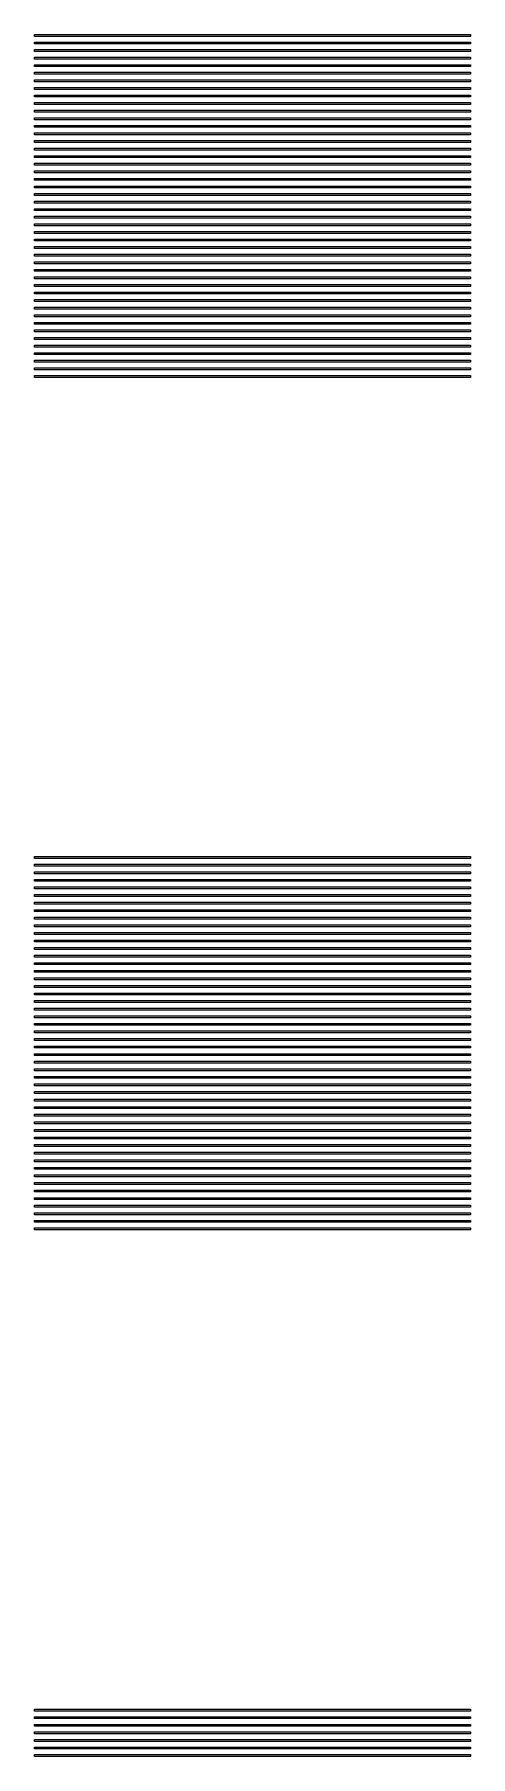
# Model space of a CAD drawing. Extents: x 40 to 187, y -3 to 150.
# Drawn here: x 58.65 to 61, y 53.67 to 62.97 of the extents above; entities that cross this region are included whole.
import ezdxf

# ---------------------------------------------------------------- set-up
doc = ezdxf.new("R2010")
doc.units = 0

msp = doc.modelspace()

# ---------------------------------------------------------------- linework, layer by layer
for p, q in [((58.6461, 62.9563), (58.6461, 62.9666)), ((58.6461, 62.9666), (60.9981, 62.9666)), ((60.9981, 62.9563), (58.6461, 62.9563)), ((60.9981, 62.9666), (60.9981, 62.9563)), ((58.6461, 62.9155), (58.6461, 62.9257)), ((58.6461, 62.9257), (60.9981, 62.9257)), ((60.9981, 62.9155), (58.6461, 62.9155)), ((58.6461, 62.8745), (58.6461, 62.8848)), ((58.6461, 62.8848), (60.9981, 62.8848)), ((60.9981, 62.8745), (58.6461, 62.8745)), ((58.6461, 62.8336), (58.6461, 62.8439)), ((58.6461, 62.8439), (60.9981, 62.8439)), ((60.9981, 62.9257), (60.9981, 62.9155)), ((60.9981, 62.8848), (60.9981, 62.8745)), ((60.9981, 62.8439), (60.9981, 62.8336)), ((60.9981, 62.8336), (58.6461, 62.8336)), ((58.6461, 62.7927), (58.6461, 62.803)), ((58.6461, 62.803), (60.9981, 62.803)), ((60.9981, 62.7927), (58.6461, 62.7927)), ((58.6461, 62.7518), (58.6461, 62.7621)), ((58.6461, 62.7621), (60.9981, 62.7621)), ((60.9981, 62.7518), (58.6461, 62.7518)), ((60.9981, 62.803), (60.9981, 62.7927)), ((60.9981, 62.7621), (60.9981, 62.7518)), ((58.6461, 62.7109), (58.6461, 62.7212)), ((58.6461, 62.7212), (60.9981, 62.7212)), ((60.9981, 62.7109), (58.6461, 62.7109)), ((58.6461, 62.67), (58.6461, 62.6803)), ((58.6461, 62.6803), (60.9981, 62.6803)), ((60.9981, 62.67), (58.6461, 62.67)), ((60.9981, 62.7212), (60.9981, 62.7109)), ((60.9981, 62.6803), (60.9981, 62.67)), ((58.6461, 62.6291), (58.6461, 62.6393)), ((58.6461, 62.6393), (60.9981, 62.6393)), ((60.9981, 62.6291), (58.6461, 62.6291)), ((58.6461, 62.5882), (58.6461, 62.5984)), ((58.6461, 62.5984), (60.9981, 62.5984)), ((60.9981, 62.5882), (58.6461, 62.5882)), ((60.9981, 62.6393), (60.9981, 62.6291)), ((60.9981, 62.5984), (60.9981, 62.5882)), ((58.6461, 62.5473), (58.6461, 62.5575)), ((58.6461, 62.5575), (60.9981, 62.5575)), ((60.9981, 62.5473), (58.6461, 62.5473)), ((58.6461, 62.5064), (58.6461, 62.5166)), ((58.6461, 62.5166), (60.9981, 62.5166)), ((60.9981, 62.5064), (58.6461, 62.5064)), ((58.6461, 62.4655), (58.6461, 62.4757)), ((58.6461, 62.4757), (60.9981, 62.4757)), ((60.9981, 62.5575), (60.9981, 62.5473)), ((60.9981, 62.5166), (60.9981, 62.5064)), ((60.9981, 62.4757), (60.9981, 62.4655)), ((60.9981, 62.4655), (58.6461, 62.4655)), ((58.6461, 62.4246), (58.6461, 62.4348)), ((58.6461, 62.4348), (60.9981, 62.4348)), ((60.9981, 62.4246), (58.6461, 62.4246)), ((58.6461, 62.3837), (58.6461, 62.3939)), ((58.6461, 62.3939), (60.9981, 62.3939)), ((60.9981, 62.3837), (58.6461, 62.3837)), ((60.9981, 62.4348), (60.9981, 62.4246)), ((60.9981, 62.3939), (60.9981, 62.3837)), ((58.6461, 62.3428), (58.6461, 62.353)), ((58.6461, 62.353), (60.9981, 62.353)), ((60.9981, 62.3428), (58.6461, 62.3428)), ((58.6461, 62.3019), (58.6461, 62.3121)), ((58.6461, 62.3121), (60.9981, 62.3121)), ((60.9981, 62.3019), (58.6461, 62.3019)), ((60.9981, 62.353), (60.9981, 62.3428)), ((60.9981, 62.3121), (60.9981, 62.3019)), ((58.6461, 62.261), (58.6461, 62.2712)), ((58.6461, 62.2712), (60.9981, 62.2712)), ((60.9981, 62.261), (58.6461, 62.261)), ((58.6461, 62.2201), (58.6461, 62.2303)), ((58.6461, 62.2303), (60.9981, 62.2303)), ((60.9981, 62.2201), (58.6461, 62.2201)), ((58.6461, 62.1792), (58.6461, 62.1894)), ((58.6461, 62.1894), (60.9981, 62.1894)), ((60.9981, 62.2712), (60.9981, 62.261)), ((60.9981, 62.2303), (60.9981, 62.2201)), ((60.9981, 62.1894), (60.9981, 62.1792)), ((60.9981, 62.1792), (58.6461, 62.1792)), ((58.6461, 62.1383), (58.6461, 62.1485)), ((58.6461, 62.1485), (60.9981, 62.1485)), ((60.9981, 62.1383), (58.6461, 62.1383)), ((58.6461, 62.0974), (58.6461, 62.1076)), ((58.6461, 62.1076), (60.9981, 62.1076)), ((60.9981, 62.0974), (58.6461, 62.0974)), ((60.9981, 62.1485), (60.9981, 62.1383)), ((60.9981, 62.1076), (60.9981, 62.0974)), ((58.6461, 62.0565), (58.6461, 62.0667)), ((58.6461, 62.0667), (60.9981, 62.0667)), ((60.9981, 62.0565), (58.6461, 62.0565)), ((58.6461, 62.0156), (58.6461, 62.0258)), ((58.6461, 62.0258), (60.9981, 62.0258)), ((60.9981, 62.0156), (58.6461, 62.0156)), ((60.9981, 62.0667), (60.9981, 62.0565)), ((60.9981, 62.0258), (60.9981, 62.0156)), ((58.6461, 61.9747), (58.6461, 61.9849)), ((58.6461, 61.9849), (60.9981, 61.9849)), ((60.9981, 61.9747), (58.6461, 61.9747)), ((58.6461, 61.9338), (58.6461, 61.944)), ((58.6461, 61.944), (60.9981, 61.944)), ((60.9981, 61.9338), (58.6461, 61.9338)), ((60.9981, 61.9849), (60.9981, 61.9747)), ((60.9981, 61.944), (60.9981, 61.9338)), ((58.6461, 61.8929), (58.6461, 61.9031)), ((58.6461, 61.9031), (60.9981, 61.9031)), ((60.9981, 61.8929), (58.6461, 61.8929)), ((58.6461, 61.852), (58.6461, 61.8622)), ((58.6461, 61.8622), (60.9981, 61.8622)), ((60.9981, 61.852), (58.6461, 61.852)), ((58.6461, 61.8111), (58.6461, 61.8213)), ((58.6461, 61.8213), (60.9981, 61.8213)), ((60.9981, 61.9031), (60.9981, 61.8929)), ((60.9981, 61.8622), (60.9981, 61.852)), ((60.9981, 61.8213), (60.9981, 61.8111)), ((60.9981, 61.8111), (58.6461, 61.8111)), ((58.6461, 61.7702), (58.6461, 61.7804)), ((58.6461, 61.7804), (60.9981, 61.7804)), ((60.9981, 61.7702), (58.6461, 61.7702)), ((58.6461, 61.7292), (58.6461, 61.7395)), ((58.6461, 61.7395), (60.9981, 61.7395)), ((60.9981, 61.7292), (58.6461, 61.7292)), ((60.9981, 61.7804), (60.9981, 61.7702)), ((60.9981, 61.7395), (60.9981, 61.7292)), ((58.6461, 61.6884), (58.6461, 61.6986)), ((58.6461, 61.6986), (60.9981, 61.6986)), ((60.9981, 61.6884), (58.6461, 61.6884)), ((58.6461, 61.6474), (58.6461, 61.6577)), ((58.6461, 61.6577), (60.9981, 61.6577)), ((60.9981, 61.6474), (58.6461, 61.6474)), ((60.9981, 61.6986), (60.9981, 61.6884)), ((60.9981, 61.6577), (60.9981, 61.6474)), ((58.6461, 61.6065), (58.6461, 61.6168)), ((58.6461, 61.6168), (60.9981, 61.6168)), ((60.9981, 61.6065), (58.6461, 61.6065)), ((58.6461, 61.5656), (58.6461, 61.5759)), ((58.6461, 61.5759), (60.9981, 61.5759)), ((60.9981, 61.5656), (58.6461, 61.5656)), ((60.9981, 61.6168), (60.9981, 61.6065)), ((60.9981, 61.5759), (60.9981, 61.5656)), ((58.6461, 61.5247), (58.6461, 61.535)), ((58.6461, 61.535), (60.9981, 61.535)), ((60.9981, 61.5247), (58.6461, 61.5247)), ((58.6461, 61.4838), (58.6461, 61.494)), ((58.6461, 61.494), (60.9981, 61.494)), ((60.9981, 61.4838), (58.6461, 61.4838)), ((58.6461, 61.4429), (58.6461, 61.4531)), ((58.6461, 61.4531), (60.9981, 61.4531)), ((60.9981, 61.535), (60.9981, 61.5247)), ((60.9981, 61.494), (60.9981, 61.4838)), ((60.9981, 61.4531), (60.9981, 61.4429)), ((60.9981, 61.4429), (58.6461, 61.4429)), ((58.6461, 61.402), (58.6461, 61.4122)), ((58.6461, 61.4122), (60.9981, 61.4122)), ((60.9981, 61.402), (58.6461, 61.402)), ((58.6461, 61.3611), (58.6461, 61.3714)), ((58.6461, 61.3714), (60.9981, 61.3714)), ((60.9981, 61.3611), (58.6461, 61.3611)), ((60.9981, 61.4122), (60.9981, 61.402)), ((60.9981, 61.3714), (60.9981, 61.3611)), ((58.6461, 61.3202), (58.6461, 61.3304)), ((58.6461, 61.3304), (60.9981, 61.3304)), ((60.9981, 61.3202), (58.6461, 61.3202)), ((58.6461, 61.2793), (58.6461, 61.2895)), ((58.6461, 61.2895), (60.9981, 61.2895)), ((60.9981, 61.2793), (58.6461, 61.2793)), ((60.9981, 61.3304), (60.9981, 61.3202)), ((60.9981, 61.2895), (60.9981, 61.2793)), ((58.6461, 61.2384), (58.6461, 61.2486)), ((58.6461, 61.2486), (60.9981, 61.2486)), ((60.9981, 61.2384), (58.6461, 61.2384)), ((58.6461, 61.1975), (58.6461, 61.2077)), ((58.6461, 61.2077), (60.9981, 61.2077)), ((60.9981, 61.1975), (58.6461, 61.1975)), ((58.6461, 61.1566), (58.6461, 61.1668)), ((58.6461, 61.1668), (60.9981, 61.1668)), ((60.9981, 61.2486), (60.9981, 61.2384)), ((60.9981, 61.2077), (60.9981, 61.1975)), ((60.9981, 61.1668), (60.9981, 61.1566)), ((60.9981, 61.1566), (58.6461, 61.1566)), ((58.6461, 61.1157), (58.6461, 61.1259)), ((58.6461, 61.1259), (60.9981, 61.1259)), ((60.9981, 61.1157), (58.6461, 61.1157)), ((60.9981, 61.1259), (60.9981, 61.1157)), ((58.6461, 58.5183), (58.6461, 58.5285)), ((58.6461, 58.5285), (60.9981, 58.5285)), ((60.9981, 58.5183), (58.6461, 58.5183)), ((58.6461, 58.4774), (58.6461, 58.4876)), ((58.6461, 58.4876), (60.9981, 58.4876)), ((60.9981, 58.4774), (58.6461, 58.4774)), ((60.9981, 58.5285), (60.9981, 58.5183)), ((60.9981, 58.4876), (60.9981, 58.4774)), ((58.6461, 58.4365), (58.6461, 58.4467)), ((58.6461, 58.4467), (60.9981, 58.4467)), ((60.9981, 58.4365), (58.6461, 58.4365)), ((58.6461, 58.3956), (58.6461, 58.4058)), ((58.6461, 58.4058), (60.9981, 58.4058)), ((60.9981, 58.3956), (58.6461, 58.3956)), ((60.9981, 58.4467), (60.9981, 58.4365)), ((60.9981, 58.4058), (60.9981, 58.3956)), ((58.6461, 58.3546), (58.6461, 58.3649)), ((58.6461, 58.3649), (60.9981, 58.3649)), ((60.9981, 58.3546), (58.6461, 58.3546)), ((58.6461, 58.3138), (58.6461, 58.324)), ((58.6461, 58.324), (60.9981, 58.324)), ((60.9981, 58.3138), (58.6461, 58.3138)), ((58.6461, 58.2728), (58.6461, 58.2831)), ((58.6461, 58.2831), (60.9981, 58.2831)), ((60.9981, 58.3649), (60.9981, 58.3546)), ((60.9981, 58.324), (60.9981, 58.3138)), ((60.9981, 58.2831), (60.9981, 58.2728)), ((60.9981, 58.2728), (58.6461, 58.2728)), ((58.6461, 58.2319), (58.6461, 58.2422)), ((58.6461, 58.2422), (60.9981, 58.2422)), ((60.9981, 58.2319), (58.6461, 58.2319)), ((58.6461, 58.191), (58.6461, 58.2013)), ((58.6461, 58.2013), (60.9981, 58.2013)), ((60.9981, 58.191), (58.6461, 58.191)), ((60.9981, 58.2422), (60.9981, 58.2319)), ((60.9981, 58.2013), (60.9981, 58.191)), ((58.6461, 58.1501), (58.6461, 58.1604)), ((58.6461, 58.1604), (60.9981, 58.1604)), ((60.9981, 58.1501), (58.6461, 58.1501)), ((58.6461, 58.1092), (58.6461, 58.1195)), ((58.6461, 58.1195), (60.9981, 58.1195)), ((60.9981, 58.1092), (58.6461, 58.1092)), ((60.9981, 58.1604), (60.9981, 58.1501)), ((60.9981, 58.1195), (60.9981, 58.1092)), ((58.6461, 58.0683), (58.6461, 58.0786)), ((58.6461, 58.0786), (60.9981, 58.0786)), ((60.9981, 58.0683), (58.6461, 58.0683)), ((58.6461, 58.0274), (58.6461, 58.0376)), ((58.6461, 58.0376), (60.9981, 58.0376)), ((60.9981, 58.0274), (58.6461, 58.0274)), ((60.9981, 58.0786), (60.9981, 58.0683)), ((60.9981, 58.0376), (60.9981, 58.0274)), ((58.6461, 57.9865), (58.6461, 57.9967)), ((58.6461, 57.9967), (60.9981, 57.9967)), ((60.9981, 57.9865), (58.6461, 57.9865)), ((58.6461, 57.9456), (58.6461, 57.9558)), ((58.6461, 57.9558), (60.9981, 57.9558)), ((60.9981, 57.9456), (58.6461, 57.9456)), ((58.6461, 57.9047), (58.6461, 57.9149)), ((58.6461, 57.9149), (60.9981, 57.9149)), ((60.9981, 57.9967), (60.9981, 57.9865)), ((60.9981, 57.9558), (60.9981, 57.9456)), ((60.9981, 57.9149), (60.9981, 57.9047)), ((60.9981, 57.9047), (58.6461, 57.9047)), ((58.6461, 57.8638), (58.6461, 57.874)), ((58.6461, 57.874), (60.9981, 57.874)), ((60.9981, 57.8638), (58.6461, 57.8638)), ((58.6461, 57.8229), (58.6461, 57.8331)), ((58.6461, 57.8331), (60.9981, 57.8331)), ((60.9981, 57.8229), (58.6461, 57.8229)), ((60.9981, 57.874), (60.9981, 57.8638)), ((60.9981, 57.8331), (60.9981, 57.8229)), ((58.6461, 57.782), (58.6461, 57.7922)), ((58.6461, 57.7922), (60.9981, 57.7922)), ((60.9981, 57.782), (58.6461, 57.782)), ((58.6461, 57.7411), (58.6461, 57.7513)), ((58.6461, 57.7513), (60.9981, 57.7513)), ((60.9981, 57.7411), (58.6461, 57.7411)), ((60.9981, 57.7922), (60.9981, 57.782)), ((60.9981, 57.7513), (60.9981, 57.7411)), ((58.6461, 57.7002), (58.6461, 57.7104)), ((58.6461, 57.7104), (60.9981, 57.7104)), ((60.9981, 57.7002), (58.6461, 57.7002)), ((58.6461, 57.6593), (58.6461, 57.6695)), ((58.6461, 57.6695), (60.9981, 57.6695)), ((60.9981, 57.6593), (58.6461, 57.6593)), ((60.9981, 57.7104), (60.9981, 57.7002)), ((60.9981, 57.6695), (60.9981, 57.6593)), ((58.6461, 57.6184), (58.6461, 57.6286)), ((58.6461, 57.6286), (60.9981, 57.6286)), ((60.9981, 57.6184), (58.6461, 57.6184)), ((58.6461, 57.5775), (58.6461, 57.5877)), ((58.6461, 57.5877), (60.9981, 57.5877)), ((60.9981, 57.5775), (58.6461, 57.5775)), ((58.6461, 57.5366), (58.6461, 57.5468)), ((58.6461, 57.5468), (60.9981, 57.5468)), ((60.9981, 57.6286), (60.9981, 57.6184)), ((60.9981, 57.5877), (60.9981, 57.5775)), ((60.9981, 57.5468), (60.9981, 57.5366)), ((60.9981, 57.5366), (58.6461, 57.5366)), ((58.6461, 57.4957), (58.6461, 57.5059)), ((58.6461, 57.5059), (60.9981, 57.5059)), ((60.9981, 57.4957), (58.6461, 57.4957)), ((58.6461, 57.4548), (58.6461, 57.465)), ((58.6461, 57.465), (60.9981, 57.465)), ((60.9981, 57.4548), (58.6461, 57.4548)), ((60.9981, 57.5059), (60.9981, 57.4957)), ((60.9981, 57.465), (60.9981, 57.4548)), ((58.6461, 57.4139), (58.6461, 57.4241)), ((58.6461, 57.4241), (60.9981, 57.4241)), ((60.9981, 57.4139), (58.6461, 57.4139)), ((58.6461, 57.373), (58.6461, 57.3832)), ((58.6461, 57.3832), (60.9981, 57.3832)), ((60.9981, 57.373), (58.6461, 57.373)), ((60.9981, 57.4241), (60.9981, 57.4139)), ((60.9981, 57.3832), (60.9981, 57.373)), ((58.6461, 57.3321), (58.6461, 57.3423)), ((58.6461, 57.3423), (60.9981, 57.3423)), ((60.9981, 57.3321), (58.6461, 57.3321)), ((58.6461, 57.2912), (58.6461, 57.3014)), ((58.6461, 57.3014), (60.9981, 57.3014)), ((60.9981, 57.2912), (58.6461, 57.2912)), ((58.6461, 57.2503), (58.6461, 57.2605)), ((58.6461, 57.2605), (60.9981, 57.2605)), ((60.9981, 57.3423), (60.9981, 57.3321)), ((60.9981, 57.3014), (60.9981, 57.2912)), ((60.9981, 57.2605), (60.9981, 57.2503)), ((60.9981, 57.2503), (58.6461, 57.2503)), ((58.6461, 57.2094), (58.6461, 57.2196)), ((58.6461, 57.2196), (60.9981, 57.2196)), ((60.9981, 57.2094), (58.6461, 57.2094)), ((58.6461, 57.1685), (58.6461, 57.1787)), ((58.6461, 57.1787), (60.9981, 57.1787)), ((60.9981, 57.1685), (58.6461, 57.1685)), ((60.9981, 57.2196), (60.9981, 57.2094)), ((60.9981, 57.1787), (60.9981, 57.1685)), ((58.6461, 57.1275), (58.6461, 57.1378)), ((58.6461, 57.1378), (60.9981, 57.1378)), ((60.9981, 57.1275), (58.6461, 57.1275)), ((58.6461, 57.0867), (58.6461, 57.0969)), ((58.6461, 57.0969), (60.9981, 57.0969)), ((60.9981, 57.0867), (58.6461, 57.0867)), ((60.9981, 57.1378), (60.9981, 57.1275)), ((60.9981, 57.0969), (60.9981, 57.0867)), ((58.6461, 57.0457), (58.6461, 57.056)), ((58.6461, 57.056), (60.9981, 57.056)), ((60.9981, 57.0457), (58.6461, 57.0457)), ((58.6461, 57.0048), (58.6461, 57.0151)), ((58.6461, 57.0151), (60.9981, 57.0151)), ((60.9981, 57.0048), (58.6461, 57.0048)), ((60.9981, 57.056), (60.9981, 57.0457)), ((60.9981, 57.0151), (60.9981, 57.0048)), ((58.6461, 56.9639), (58.6461, 56.9742)), ((58.6461, 56.9742), (60.9981, 56.9742)), ((60.9981, 56.9639), (58.6461, 56.9639)), ((58.6461, 56.923), (58.6461, 56.9333)), ((58.6461, 56.9333), (60.9981, 56.9333)), ((60.9981, 56.923), (58.6461, 56.923)), ((58.6461, 56.8821), (58.6461, 56.8923)), ((58.6461, 56.8923), (60.9981, 56.8923)), ((60.9981, 56.9742), (60.9981, 56.9639)), ((60.9981, 56.9333), (60.9981, 56.923)), ((60.9981, 56.8923), (60.9981, 56.8821)), ((60.9981, 56.8821), (58.6461, 56.8821)), ((58.6461, 56.8412), (58.6461, 56.8514)), ((58.6461, 56.8514), (60.9981, 56.8514)), ((60.9981, 56.8412), (58.6461, 56.8412)), ((58.6461, 56.8003), (58.6461, 56.8105)), ((58.6461, 56.8105), (60.9981, 56.8105)), ((60.9981, 56.8003), (58.6461, 56.8003)), ((60.9981, 56.8514), (60.9981, 56.8412)), ((60.9981, 56.8105), (60.9981, 56.8003)), ((58.6461, 56.7594), (58.6461, 56.7697)), ((58.6461, 56.7697), (60.9981, 56.7697)), ((60.9981, 56.7594), (58.6461, 56.7594)), ((58.6461, 56.7185), (58.6461, 56.7287)), ((58.6461, 56.7287), (60.9981, 56.7287)), ((60.9981, 56.7185), (58.6461, 56.7185)), ((60.9981, 56.7697), (60.9981, 56.7594)), ((60.9981, 56.7287), (60.9981, 56.7185)), ((58.6461, 56.6776), (58.6461, 56.6878)), ((58.6461, 56.6878), (60.9981, 56.6878)), ((60.9981, 56.6776), (58.6461, 56.6776)), ((58.6461, 56.6367), (58.6461, 56.6469)), ((58.6461, 56.6469), (60.9981, 56.6469)), ((60.9981, 56.6367), (58.6461, 56.6367)), ((60.9981, 56.6878), (60.9981, 56.6776)), ((60.9981, 56.6469), (60.9981, 56.6367)), ((58.6461, 56.5958), (58.6461, 56.606)), ((58.6461, 56.606), (60.9981, 56.606)), ((60.9981, 56.5958), (58.6461, 56.5958)), ((58.6461, 56.5549), (58.6461, 56.5651)), ((58.6461, 56.5651), (60.9981, 56.5651)), ((60.9981, 56.5549), (58.6461, 56.5549)), ((58.6461, 56.514), (58.6461, 56.5242)), ((58.6461, 56.5242), (60.9981, 56.5242)), ((60.9981, 56.606), (60.9981, 56.5958)), ((60.9981, 56.5651), (60.9981, 56.5549)), ((60.9981, 56.5242), (60.9981, 56.514)), ((60.9981, 56.514), (58.6461, 56.514)), ((58.6461, 53.9166), (58.6461, 53.9268)), ((58.6461, 53.9268), (60.9981, 53.9268)), ((60.9981, 53.9166), (58.6461, 53.9166)), ((60.9981, 53.9268), (60.9981, 53.9166)), ((58.6461, 53.8757), (58.6461, 53.8859)), ((58.6461, 53.8859), (60.9981, 53.8859)), ((60.9981, 53.8757), (58.6461, 53.8757)), ((58.6461, 53.8348), (58.6461, 53.845)), ((58.6461, 53.845), (60.9981, 53.845)), ((60.9981, 53.8348), (58.6461, 53.8348)), ((60.9981, 53.8859), (60.9981, 53.8757)), ((60.9981, 53.845), (60.9981, 53.8348)), ((58.6461, 53.7939), (58.6461, 53.8041)), ((58.6461, 53.8041), (60.9981, 53.8041)), ((60.9981, 53.7939), (58.6461, 53.7939)), ((58.6461, 53.7529), (58.6461, 53.7632)), ((58.6461, 53.7632), (60.9981, 53.7632)), ((60.9981, 53.7529), (58.6461, 53.7529)), ((60.9981, 53.8041), (60.9981, 53.7939)), ((60.9981, 53.7632), (60.9981, 53.7529)), ((58.6461, 53.7121), (58.6461, 53.7223)), ((58.6461, 53.7223), (60.9981, 53.7223)), ((60.9981, 53.7121), (58.6461, 53.7121)), ((58.6461, 53.6711), (58.6461, 53.6814)), ((58.6461, 53.6814), (60.9981, 53.6814)), ((60.9981, 53.6711), (58.6461, 53.6711)), ((60.9981, 53.7223), (60.9981, 53.7121)), ((60.9981, 53.6814), (60.9981, 53.6711))]:
    msp.add_line(p, q)

doc.saveas('drawing.dxf')
